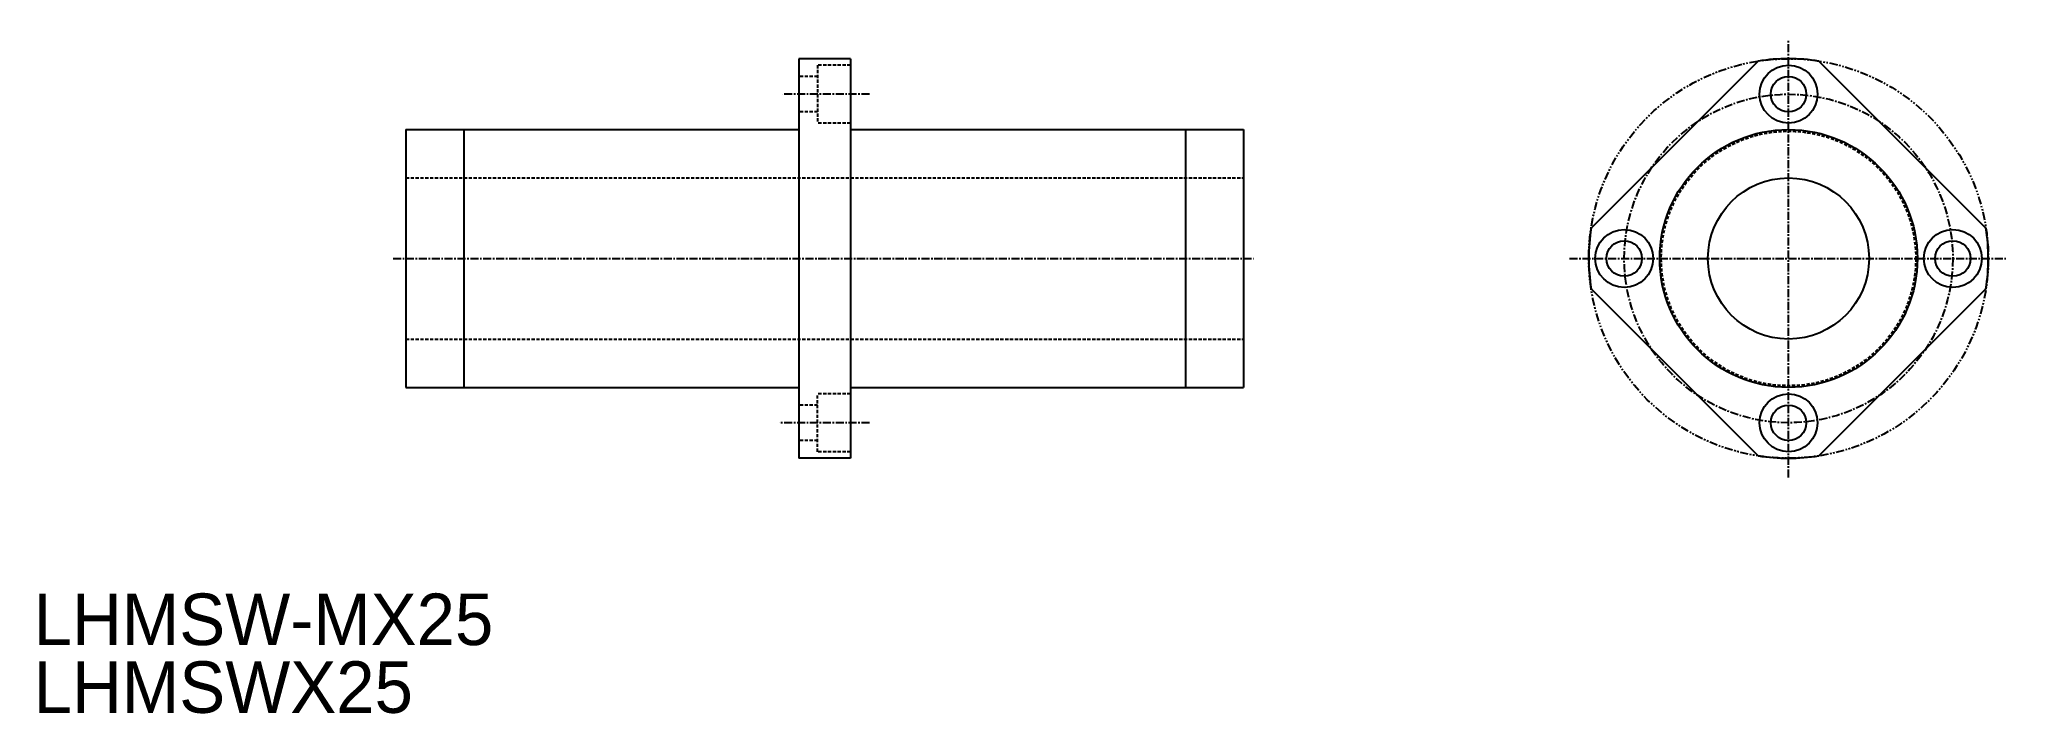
# Model space of a CAD drawing. Extents: x 133 to 439, y 137 to 242.
import ezdxf

# ---------------------------------------------------------------- set-up
doc = ezdxf.new("R2010")
doc.units = 0
for name, pattern in [('CENTER', [2, 1.25, -0.25, 0.25, -0.25]), ('DASHED', [0.75, 0.5, -0.25]), ('PHANTOM', [2.5, 1.25, -0.25, 0.25, -0.25, 0.25, -0.25])]:
    doc.linetypes.add(name, pattern=pattern)
doc.layers.get('0').update_dxf_attribs({"linetype": 'CONTINUOUS'})
doc.layers.add('CENTER', color=1, linetype='CENTER')

msp = doc.modelspace()

# ---------------------------------------------------------------- linework, layer by layer
at = {"color": 7, "linetype": 'CONTINUOUS'}
for p, q in [((259.34, 239.08), (251.34, 239.08)), ((251.34, 239.08), (251.34, 177.08)), ((259.34, 239.08), (259.34, 177.08)), ((400.21, 238.72), (374.29, 212.8)), ((435.56, 212.8), (409.64, 238.72)), ((190.34, 228.08), (190.34, 188.08)), ((190.34, 228.08), (251.34, 228.08)), ((199.34, 228.08), (199.34, 188.08)), ((259.34, 228.08), (320.34, 228.08)), ((311.34, 228.08), (311.34, 188.08)), ((320.34, 228.08), (320.34, 188.08)), ((400.21, 177.44), (374.29, 203.37)), ((435.56, 203.37), (409.64, 177.44)), ((190.34, 188.08), (251.34, 188.08)), ((259.34, 188.08), (320.34, 188.08)), ((259.34, 177.08), (251.34, 177.08))]:
    msp.add_line(p, q, dxfattribs=at)
at = {"color": 3, "linetype": 'DASHED'}
for p, q in [((254.24, 236.33), (251.34, 236.33)), ((259.34, 238.08), (254.24, 238.08)), ((254.24, 238.08), (254.24, 229.08)), ((254.24, 230.83), (251.34, 230.83)), ((259.34, 229.08), (254.24, 229.08)), ((190.34, 220.58), (320.34, 220.58)), ((190.34, 195.58), (320.34, 195.58)), ((259.34, 187.08), (254.24, 187.08)), ((254.24, 178.08), (254.24, 187.08)), ((254.24, 185.33), (251.34, 185.33)), ((254.24, 179.83), (251.34, 179.83)), ((259.34, 178.08), (254.24, 178.08))]:
    msp.add_line(p, q, dxfattribs=at)
at = {"color": 3, "linetype": 'PHANTOM'}
msp.add_circle((404.92, 208.08), 31, dxfattribs=at)
at = {"color": 7, "linetype": 'CONTINUOUS'}
for centre, radius in [((404.92, 233.58), 4.5), ((404.92, 233.58), 2.75), ((404.92, 208.08), 20), ((404.92, 208.08), 12.5), ((379.42, 208.08), 4.5), ((379.42, 208.08), 2.75), ((430.42, 208.08), 4.5), ((430.42, 208.08), 2.75), ((404.92, 182.58), 4.5), ((404.92, 182.58), 2.75)]:
    msp.add_circle(centre, radius, dxfattribs=at)
at = {"color": 3, "linetype": 'DASHED'}
msp.add_circle((404.92, 208.08), 19.75, dxfattribs=at)
at = {"color": 7, "linetype": 'CONTINUOUS'}
for start, end in [(81.2493, 98.7507), (171.2493, 188.7507), (351.2493, 8.7507), (261.2493, 278.7507)]:
    msp.add_arc((404.92, 208.08), 31, start, end, dxfattribs=at)
at = {"layer": 'CENTER', "color": 1, "linetype": 'CENTER'}
for p, q in [((404.92, 174.08), (404.92, 242.08)), ((262.29, 233.58), (248.79, 233.58)), ((188.34, 208.08), (321.9, 208.08)), ((370.92, 208.08), (438.92, 208.08)), ((262.29, 182.58), (248.29, 182.58))]:
    msp.add_line(p, q, dxfattribs=at)
msp.add_circle((404.92, 208.08), 25.5, dxfattribs=at)

# ---------------------------------------------------------------- texts
at = {"color": 7, "linetype": 'CONTINUOUS'}
for s, p in [('LHMSW-MX25', (132.57, 148.08)), ('LHMSWX25', (132.57, 137.56))]:
    msp.add_text(s, height=8, dxfattribs=at).set_placement(p)

doc.saveas('drawing.dxf')
